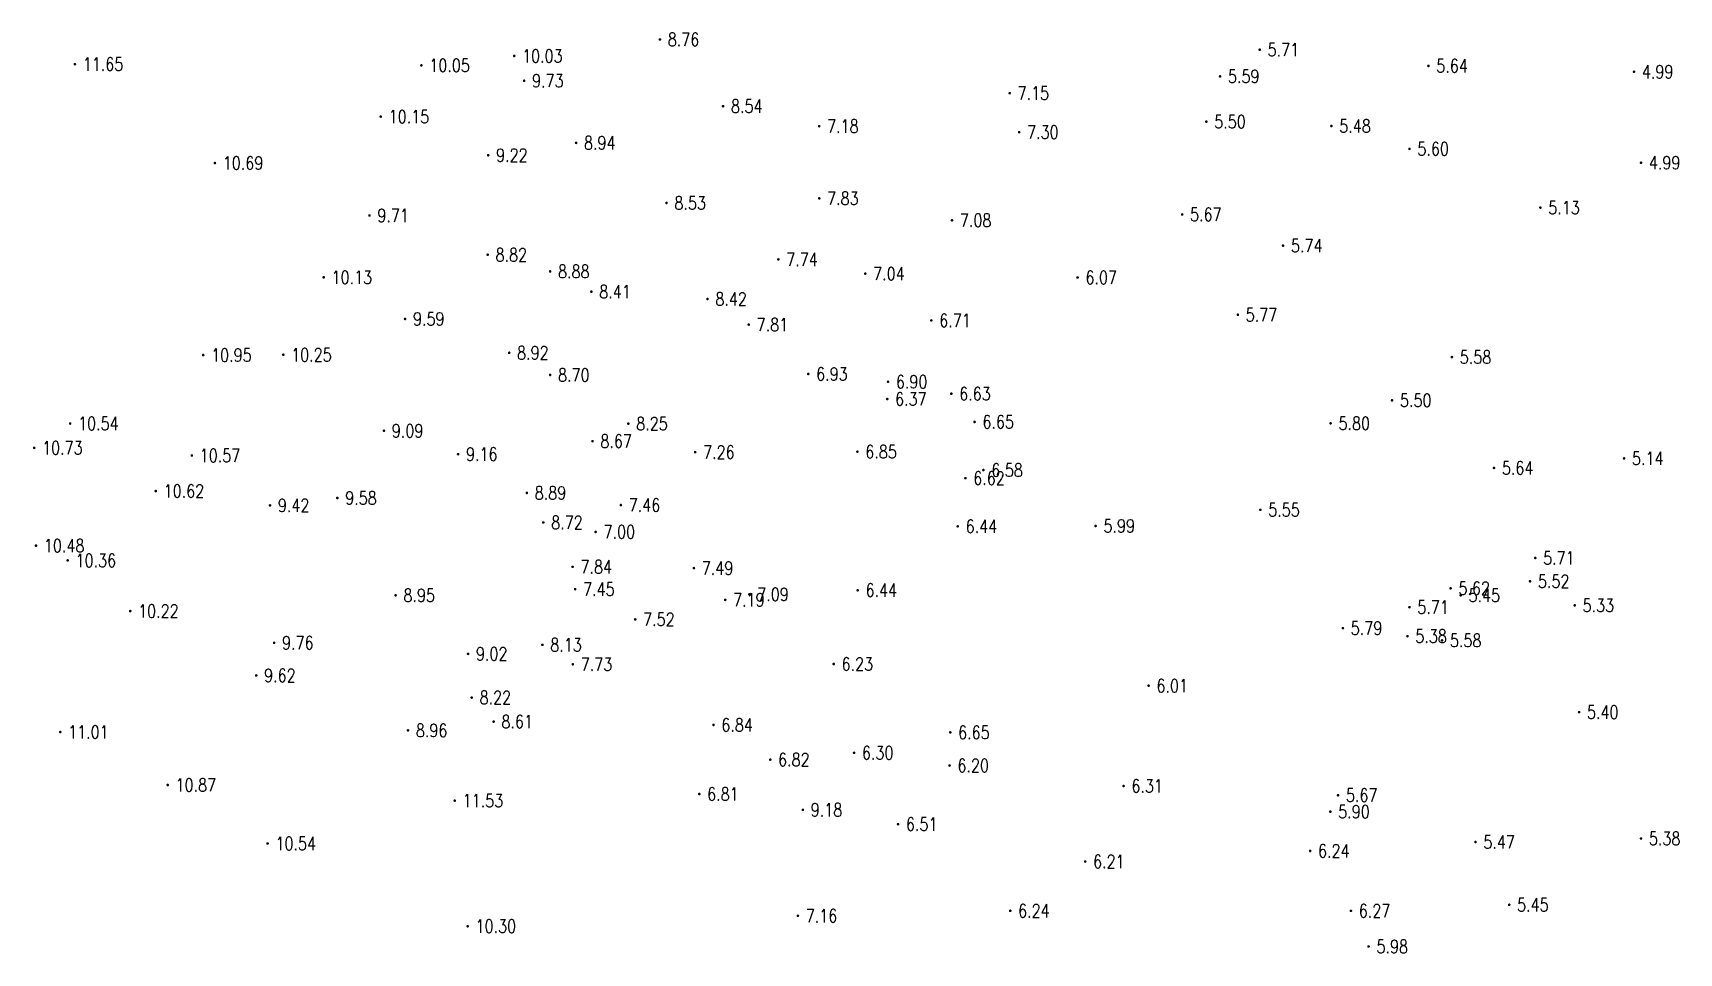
# Model space of a CAD drawing. Extents: x 476861 to 479475, y 2367369 to 2370541.
# Drawn here: x 478017.9 to 478143.3, y 2368896.5 to 2368966.5 of the extents above; entities that cross this region are included whole.
import ezdxf
from ezdxf.enums import TextEntityAlignment as Align

# ---------------------------------------------------------------- set-up
doc = ezdxf.new("R2010")
doc.units = 0
doc.header["$LTSCALE"] = 0.5
doc.layers.get('0').update_dxf_attribs({"linetype": 'CONTINUOUS'})
doc.layers.add('GCD', color=1, linetype='CONTINUOUS')
doc.styles.add('HZ', font='rs.shx', dxfattribs={"width": 0.8, "bigfont": 'hztxt.shx'})

# ---------------------------------------------------------------- blocks, each defined once
blk = doc.blocks.new('GC200')
at = {"linetype": 'Continuous', "const_width": 0.2, "flags": 128}
blk.add_lwpolyline([(-0.1, 0, 1), (0.1, 0, 1)], format="xyb", close=True, dxfattribs=at)

msp = doc.modelspace()

# ---------------------------------------------------------------- block references
at = {"layer": 'GCD', "linetype": 'Continuous'}
ref = msp.add_blockref('GC200', (478065.679, 2368965.99, 8.757), dxfattribs=dict(at, xscale=0.5, yscale=0.5, zscale=0.5))
ref.add_attrib('height', '8.76', dxfattribs={"linetype": 'Continuous', "height": 1, "style": 'HZ', "width": 0.8}).set_placement((478066.279, 2368965.99, 8.757), align=Align.MIDDLE_LEFT)
ref = msp.add_blockref('GC200', (478054.586, 2368964.737, 10.034), dxfattribs=dict(at, xscale=0.5, yscale=0.5, zscale=0.5))
ref.add_attrib('height', '10.03', dxfattribs={"linetype": 'Continuous', "height": 1, "style": 'HZ', "width": 0.8}).set_placement((478055.186, 2368964.737, 10.034), align=Align.MIDDLE_LEFT)
ref = msp.add_blockref('GC200', (478111.34, 2368965.213, 5.708), dxfattribs=dict(at, xscale=0.5, yscale=0.5, zscale=0.5))
ref.add_attrib('height', '5.71', dxfattribs={"linetype": 'Continuous', "height": 1, "style": 'HZ', "width": 0.8}).set_placement((478111.94, 2368965.213, 5.708), align=Align.MIDDLE_LEFT)
ref = msp.add_blockref('GC200', (478021.144, 2368964.11, 11.646), dxfattribs=dict(at, xscale=0.5, yscale=0.5, zscale=0.5))
ref.add_attrib('height', '11.65', dxfattribs={"linetype": 'Continuous', "height": 1, "style": 'HZ', "width": 0.8}).set_placement((478021.744, 2368964.11, 11.646), align=Align.MIDDLE_LEFT)
ref = msp.add_blockref('GC200', (478047.524, 2368964.022, 10.049), dxfattribs=dict(at, xscale=0.5, yscale=0.5, zscale=0.5))
ref.add_attrib('height', '10.05', dxfattribs={"linetype": 'Continuous', "height": 1, "style": 'HZ', "width": 0.8}).set_placement((478048.124, 2368964.022, 10.049), align=Align.MIDDLE_LEFT)
ref = msp.add_blockref('GC200', (478124.184, 2368963.981, 5.643), dxfattribs=dict(at, xscale=0.5, yscale=0.5, zscale=0.5))
ref.add_attrib('height', '5.64', dxfattribs={"linetype": 'Continuous', "height": 1, "style": 'HZ', "width": 0.8}).set_placement((478124.784, 2368963.981, 5.643), align=Align.MIDDLE_LEFT)
ref = msp.add_blockref('GC200', (478139.835, 2368963.535, 4.987), dxfattribs=dict(at, xscale=0.5, yscale=0.5, zscale=0.5))
ref.add_attrib('height', '4.99', dxfattribs={"linetype": 'Continuous', "height": 1, "style": 'HZ', "width": 0.8}).set_placement((478140.435, 2368963.535, 4.987), align=Align.MIDDLE_LEFT)
ref = msp.add_blockref('GC200', (478055.346, 2368962.853, 9.732), dxfattribs=dict(at, xscale=0.5, yscale=0.5, zscale=0.5))
ref.add_attrib('height', '9.73', dxfattribs={"linetype": 'Continuous', "height": 1, "style": 'HZ', "width": 0.8}).set_placement((478055.946, 2368962.853, 9.732), align=Align.MIDDLE_LEFT)
ref = msp.add_blockref('GC200', (478108.326, 2368963.183, 5.59), dxfattribs=dict(at, xscale=0.5, yscale=0.5, zscale=0.5))
ref.add_attrib('height', '5.59', dxfattribs={"linetype": 'Continuous', "height": 1, "style": 'HZ', "width": 0.8}).set_placement((478108.926, 2368963.183, 5.59), align=Align.MIDDLE_LEFT)
ref = msp.add_blockref('GC200', (478092.305, 2368961.905, 7.145), dxfattribs=dict(at, xscale=0.5, yscale=0.5, zscale=0.5))
ref.add_attrib('height', '7.15', dxfattribs={"linetype": 'Continuous', "height": 1, "style": 'HZ', "width": 0.8}).set_placement((478092.905, 2368961.905, 7.145), align=Align.MIDDLE_LEFT)
ref = msp.add_blockref('GC200', (478044.428, 2368960.119, 10.153), dxfattribs=dict(at, xscale=0.5, yscale=0.5, zscale=0.5))
ref.add_attrib('height', '10.15', dxfattribs={"linetype": 'Continuous', "height": 1, "style": 'HZ', "width": 0.8}).set_placement((478045.028, 2368960.119, 10.153), align=Align.MIDDLE_LEFT)
ref = msp.add_blockref('GC200', (478070.488, 2368960.913, 8.543), dxfattribs=dict(at, xscale=0.5, yscale=0.5, zscale=0.5))
ref.add_attrib('height', '8.54', dxfattribs={"linetype": 'Continuous', "height": 1, "style": 'HZ', "width": 0.8}).set_placement((478071.088, 2368960.913, 8.543), align=Align.MIDDLE_LEFT)
ref = msp.add_blockref('GC200', (478107.278, 2368959.736, 5.502), dxfattribs=dict(at, xscale=0.5, yscale=0.5, zscale=0.5))
ref.add_attrib('height', '5.50', dxfattribs={"linetype": 'Continuous', "height": 1, "style": 'HZ', "width": 0.8}).set_placement((478107.878, 2368959.736, 5.502), align=Align.MIDDLE_LEFT)
ref = msp.add_blockref('GC200', (478077.804, 2368959.392, 7.177), dxfattribs=dict(at, xscale=0.5, yscale=0.5, zscale=0.5))
ref.add_attrib('height', '7.18', dxfattribs={"linetype": 'Continuous', "height": 1, "style": 'HZ', "width": 0.8}).set_placement((478078.404, 2368959.392, 7.177), align=Align.MIDDLE_LEFT)
ref = msp.add_blockref('GC200', (478093.028, 2368958.938, 7.298), dxfattribs=dict(at, xscale=0.5, yscale=0.5, zscale=0.5))
ref.add_attrib('height', '7.30', dxfattribs={"linetype": 'Continuous', "height": 1, "style": 'HZ', "width": 0.8}).set_placement((478093.628, 2368958.938, 7.298), align=Align.MIDDLE_LEFT)
ref = msp.add_blockref('GC200', (478116.798, 2368959.407, 5.478), dxfattribs=dict(at, xscale=0.5, yscale=0.5, zscale=0.5))
ref.add_attrib('height', '5.48', dxfattribs={"linetype": 'Continuous', "height": 1, "style": 'HZ', "width": 0.8}).set_placement((478117.398, 2368959.407, 5.478), align=Align.MIDDLE_LEFT)
ref = msp.add_blockref('GC200', (478052.607, 2368957.18, 9.224), dxfattribs=dict(at, xscale=0.5, yscale=0.5, zscale=0.5))
ref.add_attrib('height', '9.22', dxfattribs={"linetype": 'Continuous', "height": 1, "style": 'HZ', "width": 0.8}).set_placement((478053.207, 2368957.18, 9.224), align=Align.MIDDLE_LEFT)
ref = msp.add_blockref('GC200', (478059.299, 2368958.124, 8.94), dxfattribs=dict(at, xscale=0.5, yscale=0.5, zscale=0.5))
ref.add_attrib('height', '8.94', dxfattribs={"linetype": 'Continuous', "height": 1, "style": 'HZ', "width": 0.8}).set_placement((478059.899, 2368958.124, 8.94), align=Align.MIDDLE_LEFT)
ref = msp.add_blockref('GC200', (478122.743, 2368957.665, 5.603), dxfattribs=dict(at, xscale=0.5, yscale=0.5, zscale=0.5))
ref.add_attrib('height', '5.60', dxfattribs={"linetype": 'Continuous', "height": 1, "style": 'HZ', "width": 0.8}).set_placement((478123.343, 2368957.665, 5.603), align=Align.MIDDLE_LEFT)
ref = msp.add_blockref('GC200', (478031.799, 2368956.589, 10.689), dxfattribs=dict(at, xscale=0.5, yscale=0.5, zscale=0.5))
ref.add_attrib('height', '10.69', dxfattribs={"linetype": 'Continuous', "height": 1, "style": 'HZ', "width": 0.8}).set_placement((478032.399, 2368956.589, 10.689), align=Align.MIDDLE_LEFT)
ref = msp.add_blockref('GC200', (478140.37, 2368956.611, 4.992), dxfattribs=dict(at, xscale=0.5, yscale=0.5, zscale=0.5))
ref.add_attrib('height', '4.99', dxfattribs={"linetype": 'Continuous', "height": 1, "style": 'HZ', "width": 0.8}).set_placement((478140.97, 2368956.611, 4.992), align=Align.MIDDLE_LEFT)
ref = msp.add_blockref('GC200', (478066.182, 2368953.551, 8.529), dxfattribs=dict(at, xscale=0.5, yscale=0.5, zscale=0.5))
ref.add_attrib('height', '8.53', dxfattribs={"linetype": 'Continuous', "height": 1, "style": 'HZ', "width": 0.8}).set_placement((478066.782, 2368953.551, 8.529), align=Align.MIDDLE_LEFT)
ref = msp.add_blockref('GC200', (478077.809, 2368953.902, 7.826), dxfattribs=dict(at, xscale=0.5, yscale=0.5, zscale=0.5))
ref.add_attrib('height', '7.83', dxfattribs={"linetype": 'Continuous', "height": 1, "style": 'HZ', "width": 0.8}).set_placement((478078.409, 2368953.902, 7.826), align=Align.MIDDLE_LEFT)
ref = msp.add_blockref('GC200', (478043.569, 2368952.599, 9.714), dxfattribs=dict(at, xscale=0.5, yscale=0.5, zscale=0.5))
ref.add_attrib('height', '9.71', dxfattribs={"linetype": 'Continuous', "height": 1, "style": 'HZ', "width": 0.8}).set_placement((478044.169, 2368952.599, 9.714), align=Align.MIDDLE_LEFT)
ref = msp.add_blockref('GC200', (478087.914, 2368952.233, 7.079), dxfattribs=dict(at, xscale=0.5, yscale=0.5, zscale=0.5))
ref.add_attrib('height', '7.08', dxfattribs={"linetype": 'Continuous', "height": 1, "style": 'HZ', "width": 0.8}).set_placement((478088.514, 2368952.233, 7.079), align=Align.MIDDLE_LEFT)
ref = msp.add_blockref('GC200', (478105.439, 2368952.676, 5.67), dxfattribs=dict(at, xscale=0.5, yscale=0.5, zscale=0.5))
ref.add_attrib('height', '5.67', dxfattribs={"linetype": 'Continuous', "height": 1, "style": 'HZ', "width": 0.8}).set_placement((478106.039, 2368952.676, 5.67), align=Align.MIDDLE_LEFT)
ref = msp.add_blockref('GC200', (478132.707, 2368953.197, 5.132), dxfattribs=dict(at, xscale=0.5, yscale=0.5, zscale=0.5))
ref.add_attrib('height', '5.13', dxfattribs={"linetype": 'Continuous', "height": 1, "style": 'HZ', "width": 0.8}).set_placement((478133.307, 2368953.197, 5.132), align=Align.MIDDLE_LEFT)
ref = msp.add_blockref('GC200', (478113.12, 2368950.301, 5.735), dxfattribs=dict(at, xscale=0.5, yscale=0.5, zscale=0.5))
ref.add_attrib('height', '5.74', dxfattribs={"linetype": 'Continuous', "height": 1, "style": 'HZ', "width": 0.8}).set_placement((478113.72, 2368950.301, 5.735), align=Align.MIDDLE_LEFT)
ref = msp.add_blockref('GC200', (478052.567, 2368949.607, 8.824), dxfattribs=dict(at, xscale=0.5, yscale=0.5, zscale=0.5))
ref.add_attrib('height', '8.82', dxfattribs={"linetype": 'Continuous', "height": 1, "style": 'HZ', "width": 0.8}).set_placement((478053.167, 2368949.607, 8.824), align=Align.MIDDLE_LEFT)
ref = msp.add_blockref('GC200', (478074.697, 2368949.253, 7.737), dxfattribs=dict(at, xscale=0.5, yscale=0.5, zscale=0.5))
ref.add_attrib('height', '7.74', dxfattribs={"linetype": 'Continuous', "height": 1, "style": 'HZ', "width": 0.8}).set_placement((478075.297, 2368949.253, 7.737), align=Align.MIDDLE_LEFT)
ref = msp.add_blockref('GC200', (478040.08, 2368947.889, 10.133), dxfattribs=dict(at, xscale=0.5, yscale=0.5, zscale=0.5))
ref.add_attrib('height', '10.13', dxfattribs={"linetype": 'Continuous', "height": 1, "style": 'HZ', "width": 0.8}).set_placement((478040.68, 2368947.889, 10.133), align=Align.MIDDLE_LEFT)
ref = msp.add_blockref('GC200', (478057.325, 2368948.342, 8.88), dxfattribs=dict(at, xscale=0.5, yscale=0.5, zscale=0.5))
ref.add_attrib('height', '8.88', dxfattribs={"linetype": 'Continuous', "height": 1, "style": 'HZ', "width": 0.8}).set_placement((478057.925, 2368948.342, 8.88), align=Align.MIDDLE_LEFT)
ref = msp.add_blockref('GC200', (478081.312, 2368948.172, 7.043), dxfattribs=dict(at, xscale=0.5, yscale=0.5, zscale=0.5))
ref.add_attrib('height', '7.04', dxfattribs={"linetype": 'Continuous', "height": 1, "style": 'HZ', "width": 0.8}).set_placement((478081.912, 2368948.172, 7.043), align=Align.MIDDLE_LEFT)
ref = msp.add_blockref('GC200', (478097.475, 2368947.878, 6.073), dxfattribs=dict(at, xscale=0.5, yscale=0.5, zscale=0.5))
ref.add_attrib('height', '6.07', dxfattribs={"linetype": 'Continuous', "height": 1, "style": 'HZ', "width": 0.8}).set_placement((478098.075, 2368947.878, 6.073), align=Align.MIDDLE_LEFT)
ref = msp.add_blockref('GC200', (478060.463, 2368946.8, 8.413), dxfattribs=dict(at, xscale=0.5, yscale=0.5, zscale=0.5))
ref.add_attrib('height', '8.41', dxfattribs={"linetype": 'Continuous', "height": 1, "style": 'HZ', "width": 0.8}).set_placement((478061.063, 2368946.8, 8.413), align=Align.MIDDLE_LEFT)
ref = msp.add_blockref('GC200', (478069.301, 2368946.243, 8.422), dxfattribs=dict(at, xscale=0.5, yscale=0.5, zscale=0.5))
ref.add_attrib('height', '8.42', dxfattribs={"linetype": 'Continuous', "height": 1, "style": 'HZ', "width": 0.8}).set_placement((478069.901, 2368946.243, 8.422), align=Align.MIDDLE_LEFT)
ref = msp.add_blockref('GC200', (478046.28, 2368944.724, 9.59), dxfattribs=dict(at, xscale=0.5, yscale=0.5, zscale=0.5))
ref.add_attrib('height', '9.59', dxfattribs={"linetype": 'Continuous', "height": 1, "style": 'HZ', "width": 0.8}).set_placement((478046.88, 2368944.724, 9.59), align=Align.MIDDLE_LEFT)
ref = msp.add_blockref('GC200', (478109.674, 2368945.042, 5.77), dxfattribs=dict(at, xscale=0.5, yscale=0.5, zscale=0.5))
ref.add_attrib('height', '5.77', dxfattribs={"linetype": 'Continuous', "height": 1, "style": 'HZ', "width": 0.8}).set_placement((478110.274, 2368945.042, 5.77), align=Align.MIDDLE_LEFT)
ref = msp.add_blockref('GC200', (478072.443, 2368944.289, 7.809), dxfattribs=dict(at, xscale=0.5, yscale=0.5, zscale=0.5))
ref.add_attrib('height', '7.81', dxfattribs={"linetype": 'Continuous', "height": 1, "style": 'HZ', "width": 0.8}).set_placement((478073.043, 2368944.289, 7.809), align=Align.MIDDLE_LEFT)
ref = msp.add_blockref('GC200', (478086.341, 2368944.608, 6.707), dxfattribs=dict(at, xscale=0.5, yscale=0.5, zscale=0.5))
ref.add_attrib('height', '6.71', dxfattribs={"linetype": 'Continuous', "height": 1, "style": 'HZ', "width": 0.8}).set_placement((478086.941, 2368944.608, 6.707), align=Align.MIDDLE_LEFT)
ref = msp.add_blockref('GC200', (478054.205, 2368942.15, 8.92), dxfattribs=dict(at, xscale=0.5, yscale=0.5, zscale=0.5))
ref.add_attrib('height', '8.92', dxfattribs={"linetype": 'Continuous', "height": 1, "style": 'HZ', "width": 0.8}).set_placement((478054.805, 2368942.15, 8.92), align=Align.MIDDLE_LEFT)
ref = msp.add_blockref('GC200', (478030.911, 2368941.973, 10.951), dxfattribs=dict(at, xscale=0.5, yscale=0.5, zscale=0.5))
ref.add_attrib('height', '10.95', dxfattribs={"linetype": 'Continuous', "height": 1, "style": 'HZ', "width": 0.8}).set_placement((478031.511, 2368941.973, 10.951), align=Align.MIDDLE_LEFT)
ref = msp.add_blockref('GC200', (478037.008, 2368941.997, 10.253), dxfattribs=dict(at, xscale=0.5, yscale=0.5, zscale=0.5))
ref.add_attrib('height', '10.25', dxfattribs={"linetype": 'Continuous', "height": 1, "style": 'HZ', "width": 0.8}).set_placement((478037.608, 2368941.997, 10.253), align=Align.MIDDLE_LEFT)
ref = msp.add_blockref('GC200', (478125.971, 2368941.821, 5.58), dxfattribs=dict(at, xscale=0.5, yscale=0.5, zscale=0.5))
ref.add_attrib('height', '5.58', dxfattribs={"linetype": 'Continuous', "height": 1, "style": 'HZ', "width": 0.8}).set_placement((478126.571, 2368941.821, 5.58), align=Align.MIDDLE_LEFT)
ref = msp.add_blockref('GC200', (478057.323, 2368940.462, 8.7), dxfattribs=dict(at, xscale=0.5, yscale=0.5, zscale=0.5))
ref.add_attrib('height', '8.70', dxfattribs={"linetype": 'Continuous', "height": 1, "style": 'HZ', "width": 0.8}).set_placement((478057.923, 2368940.462, 8.7), align=Align.MIDDLE_LEFT)
ref = msp.add_blockref('GC200', (478076.972, 2368940.538, 6.926), dxfattribs=dict(at, xscale=0.5, yscale=0.5, zscale=0.5))
ref.add_attrib('height', '6.93', dxfattribs={"linetype": 'Continuous', "height": 1, "style": 'HZ', "width": 0.8}).set_placement((478077.572, 2368940.538, 6.926), align=Align.MIDDLE_LEFT)
ref = msp.add_blockref('GC200', (478083.044, 2368939.944, 6.902), dxfattribs=dict(at, xscale=0.5, yscale=0.5, zscale=0.5))
ref.add_attrib('height', '6.90', dxfattribs={"linetype": 'Continuous', "height": 1, "style": 'HZ', "width": 0.8}).set_placement((478083.644, 2368939.944, 6.902), align=Align.MIDDLE_LEFT)
ref = msp.add_blockref('GC200', (478082.984, 2368938.628, 6.367), dxfattribs=dict(at, xscale=0.5, yscale=0.5, zscale=0.5))
ref.add_attrib('height', '6.37', dxfattribs={"linetype": 'Continuous', "height": 1, "style": 'HZ', "width": 0.8}).set_placement((478083.584, 2368938.628, 6.367), align=Align.MIDDLE_LEFT)
ref = msp.add_blockref('GC200', (478087.865, 2368939.035, 6.627), dxfattribs=dict(at, xscale=0.5, yscale=0.5, zscale=0.5))
ref.add_attrib('height', '6.63', dxfattribs={"linetype": 'Continuous', "height": 1, "style": 'HZ', "width": 0.8}).set_placement((478088.465, 2368939.035, 6.627), align=Align.MIDDLE_LEFT)
ref = msp.add_blockref('GC200', (478121.418, 2368938.53, 5.5), dxfattribs=dict(at, xscale=0.5, yscale=0.5, zscale=0.5))
ref.add_attrib('height', '5.50', dxfattribs={"linetype": 'Continuous', "height": 1, "style": 'HZ', "width": 0.8}).set_placement((478122.018, 2368938.53, 5.5), align=Align.MIDDLE_LEFT)
ref = msp.add_blockref('GC200', (478020.784, 2368936.765, 10.543), dxfattribs=dict(at, xscale=0.5, yscale=0.5, zscale=0.5))
ref.add_attrib('height', '10.54', dxfattribs={"linetype": 'Continuous', "height": 1, "style": 'HZ', "width": 0.8}).set_placement((478021.384, 2368936.765, 10.543), align=Align.MIDDLE_LEFT)
ref = msp.add_blockref('GC200', (478044.671, 2368936.213, 9.094), dxfattribs=dict(at, xscale=0.5, yscale=0.5, zscale=0.5))
ref.add_attrib('height', '9.09', dxfattribs={"linetype": 'Continuous', "height": 1, "style": 'HZ', "width": 0.8}).set_placement((478045.271, 2368936.213, 9.094), align=Align.MIDDLE_LEFT)
ref = msp.add_blockref('GC200', (478063.276, 2368936.758, 8.25), dxfattribs=dict(at, xscale=0.5, yscale=0.5, zscale=0.5))
ref.add_attrib('height', '8.25', dxfattribs={"linetype": 'Continuous', "height": 1, "style": 'HZ', "width": 0.8}).set_placement((478063.876, 2368936.758, 8.25), align=Align.MIDDLE_LEFT)
ref = msp.add_blockref('GC200', (478089.632, 2368936.887, 6.65), dxfattribs=dict(at, xscale=0.5, yscale=0.5, zscale=0.5))
ref.add_attrib('height', '6.65', dxfattribs={"linetype": 'Continuous', "height": 1, "style": 'HZ', "width": 0.8}).set_placement((478090.232, 2368936.887, 6.65), align=Align.MIDDLE_LEFT)
ref = msp.add_blockref('GC200', (478116.736, 2368936.784, 5.8), dxfattribs=dict(at, xscale=0.5, yscale=0.5, zscale=0.5))
ref.add_attrib('height', '5.80', dxfattribs={"linetype": 'Continuous', "height": 1, "style": 'HZ', "width": 0.8}).set_placement((478117.336, 2368936.784, 5.8), align=Align.MIDDLE_LEFT)
ref = msp.add_blockref('GC200', (478018.048, 2368934.913, 10.733), dxfattribs=dict(at, xscale=0.5, yscale=0.5, zscale=0.5))
ref.add_attrib('height', '10.73', dxfattribs={"linetype": 'Continuous', "height": 1, "style": 'HZ', "width": 0.8}).set_placement((478018.648, 2368934.913, 10.733), align=Align.MIDDLE_LEFT)
ref = msp.add_blockref('GC200', (478060.546, 2368935.421, 8.668), dxfattribs=dict(at, xscale=0.5, yscale=0.5, zscale=0.5))
ref.add_attrib('height', '8.67', dxfattribs={"linetype": 'Continuous', "height": 1, "style": 'HZ', "width": 0.8}).set_placement((478061.146, 2368935.421, 8.668), align=Align.MIDDLE_LEFT)
ref = msp.add_blockref('GC200', (478080.716, 2368934.62, 6.851), dxfattribs=dict(at, xscale=0.5, yscale=0.5, zscale=0.5))
ref.add_attrib('height', '6.85', dxfattribs={"linetype": 'Continuous', "height": 1, "style": 'HZ', "width": 0.8}).set_placement((478081.316, 2368934.62, 6.851), align=Align.MIDDLE_LEFT)
ref = msp.add_blockref('GC200', (478030.045, 2368934.332, 10.565), dxfattribs=dict(at, xscale=0.5, yscale=0.5, zscale=0.5))
ref.add_attrib('height', '10.57', dxfattribs={"linetype": 'Continuous', "height": 1, "style": 'HZ', "width": 0.8}).set_placement((478030.645, 2368934.332, 10.565), align=Align.MIDDLE_LEFT)
ref = msp.add_blockref('GC200', (478050.316, 2368934.43, 9.158), dxfattribs=dict(at, xscale=0.5, yscale=0.5, zscale=0.5))
ref.add_attrib('height', '9.16', dxfattribs={"linetype": 'Continuous', "height": 1, "style": 'HZ', "width": 0.8}).set_placement((478050.916, 2368934.43, 9.158), align=Align.MIDDLE_LEFT)
ref = msp.add_blockref('GC200', (478068.365, 2368934.584, 7.26), dxfattribs=dict(at, xscale=0.5, yscale=0.5, zscale=0.5))
ref.add_attrib('height', '7.26', dxfattribs={"linetype": 'Continuous', "height": 1, "style": 'HZ', "width": 0.8}).set_placement((478068.965, 2368934.584, 7.26), align=Align.MIDDLE_LEFT)
ref = msp.add_blockref('GC200', (478129.177, 2368933.385, 5.643), dxfattribs=dict(at, xscale=0.5, yscale=0.5, zscale=0.5))
ref.add_attrib('height', '5.64', dxfattribs={"linetype": 'Continuous', "height": 1, "style": 'HZ', "width": 0.8}).set_placement((478129.777, 2368933.385, 5.643), align=Align.MIDDLE_LEFT)
ref = msp.add_blockref('GC200', (478139.079, 2368934.114, 5.139), dxfattribs=dict(at, xscale=0.5, yscale=0.5, zscale=0.5))
ref.add_attrib('height', '5.14', dxfattribs={"linetype": 'Continuous', "height": 1, "style": 'HZ', "width": 0.8}).set_placement((478139.679, 2368934.114, 5.139), align=Align.MIDDLE_LEFT)
ref = msp.add_blockref('GC200', (478088.934, 2368932.608, 6.615), dxfattribs=dict(at, xscale=0.5, yscale=0.5, zscale=0.5))
ref.add_attrib('height', '6.62', dxfattribs={"linetype": 'Continuous', "height": 1, "style": 'HZ', "width": 0.8}).set_placement((478089.534, 2368932.608, 6.615), align=Align.MIDDLE_LEFT)
ref = msp.add_blockref('GC200', (478090.307, 2368933.224, 6.581), dxfattribs=dict(at, xscale=0.5, yscale=0.5, zscale=0.5))
ref.add_attrib('height', '6.58', dxfattribs={"linetype": 'Continuous', "height": 1, "style": 'HZ', "width": 0.8}).set_placement((478090.907, 2368933.224, 6.581), align=Align.MIDDLE_LEFT)
ref = msp.add_blockref('GC200', (478027.301, 2368931.626, 10.62), dxfattribs=dict(at, xscale=0.5, yscale=0.5, zscale=0.5))
ref.add_attrib('height', '10.62', dxfattribs={"linetype": 'Continuous', "height": 1, "style": 'HZ', "width": 0.8}).set_placement((478027.901, 2368931.626, 10.62), align=Align.MIDDLE_LEFT)
ref = msp.add_blockref('GC200', (478041.121, 2368931.096, 9.578), dxfattribs=dict(at, xscale=0.5, yscale=0.5, zscale=0.5))
ref.add_attrib('height', '9.58', dxfattribs={"linetype": 'Continuous', "height": 1, "style": 'HZ', "width": 0.8}).set_placement((478041.721, 2368931.096, 9.578), align=Align.MIDDLE_LEFT)
ref = msp.add_blockref('GC200', (478055.548, 2368931.483, 8.894), dxfattribs=dict(at, xscale=0.5, yscale=0.5, zscale=0.5))
ref.add_attrib('height', '8.89', dxfattribs={"linetype": 'Continuous', "height": 1, "style": 'HZ', "width": 0.8}).set_placement((478056.148, 2368931.483, 8.894), align=Align.MIDDLE_LEFT)
ref = msp.add_blockref('GC200', (478035.995, 2368930.534, 9.42), dxfattribs=dict(at, xscale=0.5, yscale=0.5, zscale=0.5))
ref.add_attrib('height', '9.42', dxfattribs={"linetype": 'Continuous', "height": 1, "style": 'HZ', "width": 0.8}).set_placement((478036.595, 2368930.534, 9.42), align=Align.MIDDLE_LEFT)
ref = msp.add_blockref('GC200', (478062.704, 2368930.559, 7.455), dxfattribs=dict(at, xscale=0.5, yscale=0.5, zscale=0.5))
ref.add_attrib('height', '7.46', dxfattribs={"linetype": 'Continuous', "height": 1, "style": 'HZ', "width": 0.8}).set_placement((478063.304, 2368930.559, 7.455), align=Align.MIDDLE_LEFT)
ref = msp.add_blockref('GC200', (478111.389, 2368930.197, 5.547), dxfattribs=dict(at, xscale=0.5, yscale=0.5, zscale=0.5))
ref.add_attrib('height', '5.55', dxfattribs={"linetype": 'Continuous', "height": 1, "style": 'HZ', "width": 0.8}).set_placement((478111.989, 2368930.197, 5.547), align=Align.MIDDLE_LEFT)
ref = msp.add_blockref('GC200', (478056.803, 2368929.235, 8.717), dxfattribs=dict(at, xscale=0.5, yscale=0.5, zscale=0.5))
ref.add_attrib('height', '8.72', dxfattribs={"linetype": 'Continuous', "height": 1, "style": 'HZ', "width": 0.8}).set_placement((478057.403, 2368929.235, 8.717), align=Align.MIDDLE_LEFT)
ref = msp.add_blockref('GC200', (478060.787, 2368928.519, 7.001), dxfattribs=dict(at, xscale=0.5, yscale=0.5, zscale=0.5))
ref.add_attrib('height', '7.00', dxfattribs={"linetype": 'Continuous', "height": 1, "style": 'HZ', "width": 0.8}).set_placement((478061.387, 2368928.519, 7.001), align=Align.MIDDLE_LEFT)
ref = msp.add_blockref('GC200', (478088.356, 2368928.942, 6.442), dxfattribs=dict(at, xscale=0.5, yscale=0.5, zscale=0.5))
ref.add_attrib('height', '6.44', dxfattribs={"linetype": 'Continuous', "height": 1, "style": 'HZ', "width": 0.8}).set_placement((478088.956, 2368928.942, 6.442), align=Align.MIDDLE_LEFT)
ref = msp.add_blockref('GC200', (478098.843, 2368928.971, 5.986), dxfattribs=dict(at, xscale=0.5, yscale=0.5, zscale=0.5))
ref.add_attrib('height', '5.99', dxfattribs={"linetype": 'Continuous', "height": 1, "style": 'HZ', "width": 0.8}).set_placement((478099.443, 2368928.971, 5.986), align=Align.MIDDLE_LEFT)
ref = msp.add_blockref('GC200', (478018.183, 2368927.47, 10.478), dxfattribs=dict(at, xscale=0.5, yscale=0.5, zscale=0.5))
ref.add_attrib('height', '10.48', dxfattribs={"linetype": 'Continuous', "height": 1, "style": 'HZ', "width": 0.8}).set_placement((478018.783, 2368927.47, 10.478), align=Align.MIDDLE_LEFT)
ref = msp.add_blockref('GC200', (478020.594, 2368926.344, 10.36), dxfattribs=dict(at, xscale=0.5, yscale=0.5, zscale=0.5))
ref.add_attrib('height', '10.36', dxfattribs={"linetype": 'Continuous', "height": 1, "style": 'HZ', "width": 0.8}).set_placement((478021.194, 2368926.344, 10.36), align=Align.MIDDLE_LEFT)
ref = msp.add_blockref('GC200', (478059.034, 2368925.86, 7.837), dxfattribs=dict(at, xscale=0.5, yscale=0.5, zscale=0.5))
ref.add_attrib('height', '7.84', dxfattribs={"linetype": 'Continuous', "height": 1, "style": 'HZ', "width": 0.8}).set_placement((478059.634, 2368925.86, 7.837), align=Align.MIDDLE_LEFT)
ref = msp.add_blockref('GC200', (478132.316, 2368926.534, 5.706), dxfattribs=dict(at, xscale=0.5, yscale=0.5, zscale=0.5))
ref.add_attrib('height', '5.71', dxfattribs={"linetype": 'Continuous', "height": 1, "style": 'HZ', "width": 0.8}).set_placement((478132.916, 2368926.534, 5.706), align=Align.MIDDLE_LEFT)
ref = msp.add_blockref('GC200', (478068.264, 2368925.762, 7.492), dxfattribs=dict(at, xscale=0.5, yscale=0.5, zscale=0.5))
ref.add_attrib('height', '7.49', dxfattribs={"linetype": 'Continuous', "height": 1, "style": 'HZ', "width": 0.8}).set_placement((478068.864, 2368925.762, 7.492), align=Align.MIDDLE_LEFT)
ref = msp.add_blockref('GC200', (478131.92, 2368924.759, 5.515), dxfattribs=dict(at, xscale=0.5, yscale=0.5, zscale=0.5))
ref.add_attrib('height', '5.52', dxfattribs={"linetype": 'Continuous', "height": 1, "style": 'HZ', "width": 0.8}).set_placement((478132.52, 2368924.759, 5.515), align=Align.MIDDLE_LEFT)
ref = msp.add_blockref('GC200', (478045.555, 2368923.694, 8.95), dxfattribs=dict(at, xscale=0.5, yscale=0.5, zscale=0.5))
ref.add_attrib('height', '8.95', dxfattribs={"linetype": 'Continuous', "height": 1, "style": 'HZ', "width": 0.8}).set_placement((478046.155, 2368923.694, 8.95), align=Align.MIDDLE_LEFT)
ref = msp.add_blockref('GC200', (478059.228, 2368924.158, 7.448), dxfattribs=dict(at, xscale=0.5, yscale=0.5, zscale=0.5))
ref.add_attrib('height', '7.45', dxfattribs={"linetype": 'Continuous', "height": 1, "style": 'HZ', "width": 0.8}).set_placement((478059.828, 2368924.158, 7.448), align=Align.MIDDLE_LEFT)
ref = msp.add_blockref('GC200', (478070.652, 2368923.346, 7.193), dxfattribs=dict(at, xscale=0.5, yscale=0.5, zscale=0.5))
ref.add_attrib('height', '7.19', dxfattribs={"linetype": 'Continuous', "height": 1, "style": 'HZ', "width": 0.8}).set_placement((478071.252, 2368923.346, 7.193), align=Align.MIDDLE_LEFT)
ref = msp.add_blockref('GC200', (478072.489, 2368923.764, 7.088), dxfattribs=dict(at, xscale=0.5, yscale=0.5, zscale=0.5))
ref.add_attrib('height', '7.09', dxfattribs={"linetype": 'Continuous', "height": 1, "style": 'HZ', "width": 0.8}).set_placement((478073.089, 2368923.764, 7.088), align=Align.MIDDLE_LEFT)
ref = msp.add_blockref('GC200', (478080.734, 2368924.079, 6.441), dxfattribs=dict(at, xscale=0.5, yscale=0.5, zscale=0.5))
ref.add_attrib('height', '6.44', dxfattribs={"linetype": 'Continuous', "height": 1, "style": 'HZ', "width": 0.8}).set_placement((478081.334, 2368924.079, 6.441), align=Align.MIDDLE_LEFT)
ref = msp.add_blockref('GC200', (478125.87, 2368924.227, 5.62), dxfattribs=dict(at, xscale=0.5, yscale=0.5, zscale=0.5))
ref.add_attrib('height', '5.62', dxfattribs={"linetype": 'Continuous', "height": 1, "style": 'HZ', "width": 0.8}).set_placement((478126.47, 2368924.227, 5.62), align=Align.MIDDLE_LEFT)
ref = msp.add_blockref('GC200', (478126.637, 2368923.688, 5.45), dxfattribs=dict(at, xscale=0.5, yscale=0.5, zscale=0.5))
ref.add_attrib('height', '5.45', dxfattribs={"linetype": 'Continuous', "height": 1, "style": 'HZ', "width": 0.8}).set_placement((478127.237, 2368923.688, 5.45), align=Align.MIDDLE_LEFT)
ref = msp.add_blockref('GC200', (478025.356, 2368922.491, 10.222), dxfattribs=dict(at, xscale=0.5, yscale=0.5, zscale=0.5))
ref.add_attrib('height', '10.22', dxfattribs={"linetype": 'Continuous', "height": 1, "style": 'HZ', "width": 0.8}).set_placement((478025.956, 2368922.491, 10.222), align=Align.MIDDLE_LEFT)
ref = msp.add_blockref('GC200', (478122.739, 2368922.786, 5.713), dxfattribs=dict(at, xscale=0.5, yscale=0.5, zscale=0.5))
ref.add_attrib('height', '5.71', dxfattribs={"linetype": 'Continuous', "height": 1, "style": 'HZ', "width": 0.8}).set_placement((478123.339, 2368922.786, 5.713), align=Align.MIDDLE_LEFT)
ref = msp.add_blockref('GC200', (478135.321, 2368922.928, 5.329), dxfattribs=dict(at, xscale=0.5, yscale=0.5, zscale=0.5))
ref.add_attrib('height', '5.33', dxfattribs={"linetype": 'Continuous', "height": 1, "style": 'HZ', "width": 0.8}).set_placement((478135.921, 2368922.928, 5.329), align=Align.MIDDLE_LEFT)
ref = msp.add_blockref('GC200', (478063.798, 2368921.861, 7.515), dxfattribs=dict(at, xscale=0.5, yscale=0.5, zscale=0.5))
ref.add_attrib('height', '7.52', dxfattribs={"linetype": 'Continuous', "height": 1, "style": 'HZ', "width": 0.8}).set_placement((478064.398, 2368921.861, 7.515), align=Align.MIDDLE_LEFT)
ref = msp.add_blockref('GC200', (478117.67, 2368921.19, 5.789), dxfattribs=dict(at, xscale=0.5, yscale=0.5, zscale=0.5))
ref.add_attrib('height', '5.79', dxfattribs={"linetype": 'Continuous', "height": 1, "style": 'HZ', "width": 0.8}).set_placement((478118.27, 2368921.19, 5.789), align=Align.MIDDLE_LEFT)
ref = msp.add_blockref('GC200', (478036.312, 2368920.078, 9.763), dxfattribs=dict(at, xscale=0.5, yscale=0.5, zscale=0.5))
ref.add_attrib('height', '9.76', dxfattribs={"linetype": 'Continuous', "height": 1, "style": 'HZ', "width": 0.8}).set_placement((478036.912, 2368920.078, 9.763), align=Align.MIDDLE_LEFT)
ref = msp.add_blockref('GC200', (478056.732, 2368919.923, 8.126), dxfattribs=dict(at, xscale=0.5, yscale=0.5, zscale=0.5))
ref.add_attrib('height', '8.13', dxfattribs={"linetype": 'Continuous', "height": 1, "style": 'HZ', "width": 0.8}).set_placement((478057.332, 2368919.923, 8.126), align=Align.MIDDLE_LEFT)
ref = msp.add_blockref('GC200', (478122.588, 2368920.581, 5.377), dxfattribs=dict(at, xscale=0.5, yscale=0.5, zscale=0.5))
ref.add_attrib('height', '5.38', dxfattribs={"linetype": 'Continuous', "height": 1, "style": 'HZ', "width": 0.8}).set_placement((478123.188, 2368920.581, 5.377), align=Align.MIDDLE_LEFT)
ref = msp.add_blockref('GC200', (478125.219, 2368920.259, 5.582), dxfattribs=dict(at, xscale=0.5, yscale=0.5, zscale=0.5))
ref.add_attrib('height', '5.58', dxfattribs={"linetype": 'Continuous', "height": 1, "style": 'HZ', "width": 0.8}).set_placement((478125.819, 2368920.259, 5.582), align=Align.MIDDLE_LEFT)
ref = msp.add_blockref('GC200', (478051.074, 2368919.236, 9.023), dxfattribs=dict(at, xscale=0.5, yscale=0.5, zscale=0.5))
ref.add_attrib('height', '9.02', dxfattribs={"linetype": 'Continuous', "height": 1, "style": 'HZ', "width": 0.8}).set_placement((478051.674, 2368919.236, 9.023), align=Align.MIDDLE_LEFT)
ref = msp.add_blockref('GC200', (478059.05, 2368918.441, 7.729), dxfattribs=dict(at, xscale=0.5, yscale=0.5, zscale=0.5))
ref.add_attrib('height', '7.73', dxfattribs={"linetype": 'Continuous', "height": 1, "style": 'HZ', "width": 0.8}).set_placement((478059.65, 2368918.441, 7.729), align=Align.MIDDLE_LEFT)
ref = msp.add_blockref('GC200', (478078.908, 2368918.463, 6.23), dxfattribs=dict(at, xscale=0.5, yscale=0.5, zscale=0.5))
ref.add_attrib('height', '6.23', dxfattribs={"linetype": 'Continuous', "height": 1, "style": 'HZ', "width": 0.8}).set_placement((478079.508, 2368918.463, 6.23), align=Align.MIDDLE_LEFT)
ref = msp.add_blockref('GC200', (478034.95, 2368917.592, 9.624), dxfattribs=dict(at, xscale=0.5, yscale=0.5, zscale=0.5))
ref.add_attrib('height', '9.62', dxfattribs={"linetype": 'Continuous', "height": 1, "style": 'HZ', "width": 0.8}).set_placement((478035.55, 2368917.592, 9.624), align=Align.MIDDLE_LEFT)
ref = msp.add_blockref('GC200', (478051.352, 2368915.911, 8.222), dxfattribs=dict(at, xscale=0.5, yscale=0.5, zscale=0.5))
ref.add_attrib('height', '8.22', dxfattribs={"linetype": 'Continuous', "height": 1, "style": 'HZ', "width": 0.8}).set_placement((478051.952, 2368915.911, 8.222), align=Align.MIDDLE_LEFT)
ref = msp.add_blockref('GC200', (478102.88, 2368916.81, 6.01), dxfattribs=dict(at, xscale=0.5, yscale=0.5, zscale=0.5))
ref.add_attrib('height', '6.01', dxfattribs={"linetype": 'Continuous', "height": 1, "style": 'HZ', "width": 0.8}).set_placement((478103.48, 2368916.81, 6.01), align=Align.MIDDLE_LEFT)
ref = msp.add_blockref('GC200', (478135.655, 2368914.8, 5.4), dxfattribs=dict(at, xscale=0.5, yscale=0.5, zscale=0.5))
ref.add_attrib('height', '5.40', dxfattribs={"linetype": 'Continuous', "height": 1, "style": 'HZ', "width": 0.8}).set_placement((478136.255, 2368914.8, 5.4), align=Align.MIDDLE_LEFT)
ref = msp.add_blockref('GC200', (478046.501, 2368913.412, 8.964), dxfattribs=dict(at, xscale=0.5, yscale=0.5, zscale=0.5))
ref.add_attrib('height', '8.96', dxfattribs={"linetype": 'Continuous', "height": 1, "style": 'HZ', "width": 0.8}).set_placement((478047.101, 2368913.412, 8.964), align=Align.MIDDLE_LEFT)
ref = msp.add_blockref('GC200', (478053.016, 2368914.08, 8.607), dxfattribs=dict(at, xscale=0.5, yscale=0.5, zscale=0.5))
ref.add_attrib('height', '8.61', dxfattribs={"linetype": 'Continuous', "height": 1, "style": 'HZ', "width": 0.8}).set_placement((478053.616, 2368914.08, 8.607), align=Align.MIDDLE_LEFT)
ref = msp.add_blockref('GC200', (478069.757, 2368913.826, 6.839), dxfattribs=dict(at, xscale=0.5, yscale=0.5, zscale=0.5))
ref.add_attrib('height', '6.84', dxfattribs={"linetype": 'Continuous', "height": 1, "style": 'HZ', "width": 0.8}).set_placement((478070.357, 2368913.826, 6.839), align=Align.MIDDLE_LEFT)
ref = msp.add_blockref('GC200', (478020.027, 2368913.286, 11.011), dxfattribs=dict(at, xscale=0.5, yscale=0.5, zscale=0.5))
ref.add_attrib('height', '11.01', dxfattribs={"linetype": 'Continuous', "height": 1, "style": 'HZ', "width": 0.8}).set_placement((478020.627, 2368913.286, 11.011), align=Align.MIDDLE_LEFT)
ref = msp.add_blockref('GC200', (478087.783, 2368913.259, 6.648), dxfattribs=dict(at, xscale=0.5, yscale=0.5, zscale=0.5))
ref.add_attrib('height', '6.65', dxfattribs={"linetype": 'Continuous', "height": 1, "style": 'HZ', "width": 0.8}).set_placement((478088.383, 2368913.259, 6.648), align=Align.MIDDLE_LEFT)
ref = msp.add_blockref('GC200', (478074.078, 2368911.188, 6.823), dxfattribs=dict(at, xscale=0.5, yscale=0.5, zscale=0.5))
ref.add_attrib('height', '6.82', dxfattribs={"linetype": 'Continuous', "height": 1, "style": 'HZ', "width": 0.8}).set_placement((478074.678, 2368911.188, 6.823), align=Align.MIDDLE_LEFT)
ref = msp.add_blockref('GC200', (478080.459, 2368911.707, 6.296), dxfattribs=dict(at, xscale=0.5, yscale=0.5, zscale=0.5))
ref.add_attrib('height', '6.30', dxfattribs={"linetype": 'Continuous', "height": 1, "style": 'HZ', "width": 0.8}).set_placement((478081.059, 2368911.707, 6.296), align=Align.MIDDLE_LEFT)
ref = msp.add_blockref('GC200', (478087.73, 2368910.737, 6.204), dxfattribs=dict(at, xscale=0.5, yscale=0.5, zscale=0.5))
ref.add_attrib('height', '6.20', dxfattribs={"linetype": 'Continuous', "height": 1, "style": 'HZ', "width": 0.8}).set_placement((478088.33, 2368910.737, 6.204), align=Align.MIDDLE_LEFT)
ref = msp.add_blockref('GC200', (478028.209, 2368909.258, 10.868), dxfattribs=dict(at, xscale=0.5, yscale=0.5, zscale=0.5))
ref.add_attrib('height', '10.87', dxfattribs={"linetype": 'Continuous', "height": 1, "style": 'HZ', "width": 0.8}).set_placement((478028.809, 2368909.258, 10.868), align=Align.MIDDLE_LEFT)
ref = msp.add_blockref('GC200', (478068.677, 2368908.569, 6.805), dxfattribs=dict(at, xscale=0.5, yscale=0.5, zscale=0.5))
ref.add_attrib('height', '6.81', dxfattribs={"linetype": 'Continuous', "height": 1, "style": 'HZ', "width": 0.8}).set_placement((478069.277, 2368908.569, 6.805), align=Align.MIDDLE_LEFT)
ref = msp.add_blockref('GC200', (478100.974, 2368909.18, 6.312), dxfattribs=dict(at, xscale=0.5, yscale=0.5, zscale=0.5))
ref.add_attrib('height', '6.31', dxfattribs={"linetype": 'Continuous', "height": 1, "style": 'HZ', "width": 0.8}).set_placement((478101.574, 2368909.18, 6.312), align=Align.MIDDLE_LEFT)
ref = msp.add_blockref('GC200', (478117.305, 2368908.478, 5.665), dxfattribs=dict(at, xscale=0.5, yscale=0.5, zscale=0.5))
ref.add_attrib('height', '5.67', dxfattribs={"linetype": 'Continuous', "height": 1, "style": 'HZ', "width": 0.8}).set_placement((478117.905, 2368908.478, 5.665), align=Align.MIDDLE_LEFT)
ref = msp.add_blockref('GC200', (478050.064, 2368908.065, 11.532), dxfattribs=dict(at, xscale=0.5, yscale=0.5, zscale=0.5))
ref.add_attrib('height', '11.53', dxfattribs={"linetype": 'Continuous', "height": 1, "style": 'HZ', "width": 0.8}).set_placement((478050.664, 2368908.065, 11.532), align=Align.MIDDLE_LEFT)
ref = msp.add_blockref('GC200', (478076.561, 2368907.367, 9.176), dxfattribs=dict(at, xscale=0.5, yscale=0.5, zscale=0.5))
ref.add_attrib('height', '9.18', dxfattribs={"linetype": 'Continuous', "height": 1, "style": 'HZ', "width": 0.8}).set_placement((478077.161, 2368907.367, 9.176), align=Align.MIDDLE_LEFT)
ref = msp.add_blockref('GC200', (478116.714, 2368907.228, 5.902), dxfattribs=dict(at, xscale=0.5, yscale=0.5, zscale=0.5))
ref.add_attrib('height', '5.90', dxfattribs={"linetype": 'Continuous', "height": 1, "style": 'HZ', "width": 0.8}).set_placement((478117.314, 2368907.228, 5.902), align=Align.MIDDLE_LEFT)
ref = msp.add_blockref('GC200', (478083.808, 2368906.273, 6.513), dxfattribs=dict(at, xscale=0.5, yscale=0.5, zscale=0.5))
ref.add_attrib('height', '6.51', dxfattribs={"linetype": 'Continuous', "height": 1, "style": 'HZ', "width": 0.8}).set_placement((478084.408, 2368906.273, 6.513), align=Align.MIDDLE_LEFT)
ref = msp.add_blockref('GC200', (478035.813, 2368904.805, 10.543), dxfattribs=dict(at, xscale=0.5, yscale=0.5, zscale=0.5))
ref.add_attrib('height', '10.54', dxfattribs={"linetype": 'Continuous', "height": 1, "style": 'HZ', "width": 0.8}).set_placement((478036.413, 2368904.805, 10.543), align=Align.MIDDLE_LEFT)
ref = msp.add_blockref('GC200', (478127.767, 2368904.917, 5.469), dxfattribs=dict(at, xscale=0.5, yscale=0.5, zscale=0.5))
ref.add_attrib('height', '5.47', dxfattribs={"linetype": 'Continuous', "height": 1, "style": 'HZ', "width": 0.8}).set_placement((478128.367, 2368904.917, 5.469), align=Align.MIDDLE_LEFT)
ref = msp.add_blockref('GC200', (478140.368, 2368905.184, 5.376), dxfattribs=dict(at, xscale=0.5, yscale=0.5, zscale=0.5))
ref.add_attrib('height', '5.38', dxfattribs={"linetype": 'Continuous', "height": 1, "style": 'HZ', "width": 0.8}).set_placement((478140.968, 2368905.184, 5.376), align=Align.MIDDLE_LEFT)
ref = msp.add_blockref('GC200', (478098.055, 2368903.432, 6.212), dxfattribs=dict(at, xscale=0.5, yscale=0.5, zscale=0.5))
ref.add_attrib('height', '6.21', dxfattribs={"linetype": 'Continuous', "height": 1, "style": 'HZ', "width": 0.8}).set_placement((478098.655, 2368903.432, 6.212), align=Align.MIDDLE_LEFT)
ref = msp.add_blockref('GC200', (478115.182, 2368904.24, 6.24), dxfattribs=dict(at, xscale=0.5, yscale=0.5, zscale=0.5))
ref.add_attrib('height', '6.24', dxfattribs={"linetype": 'Continuous', "height": 1, "style": 'HZ', "width": 0.8}).set_placement((478115.782, 2368904.24, 6.24), align=Align.MIDDLE_LEFT)
ref = msp.add_blockref('GC200', (478092.349, 2368899.684, 6.243), dxfattribs=dict(at, xscale=0.5, yscale=0.5, zscale=0.5))
ref.add_attrib('height', '6.24', dxfattribs={"linetype": 'Continuous', "height": 1, "style": 'HZ', "width": 0.8}).set_placement((478092.949, 2368899.684, 6.243), align=Align.MIDDLE_LEFT)
ref = msp.add_blockref('GC200', (478118.285, 2368899.68, 6.271), dxfattribs=dict(at, xscale=0.5, yscale=0.5, zscale=0.5))
ref.add_attrib('height', '6.27', dxfattribs={"linetype": 'Continuous', "height": 1, "style": 'HZ', "width": 0.8}).set_placement((478118.885, 2368899.68, 6.271), align=Align.MIDDLE_LEFT)
ref = msp.add_blockref('GC200', (478130.336, 2368900.141, 5.45), dxfattribs=dict(at, xscale=0.5, yscale=0.5, zscale=0.5))
ref.add_attrib('height', '5.45', dxfattribs={"linetype": 'Continuous', "height": 1, "style": 'HZ', "width": 0.8}).set_placement((478130.936, 2368900.141, 5.45), align=Align.MIDDLE_LEFT)
ref = msp.add_blockref('GC200', (478051.045, 2368898.509, 10.3), dxfattribs=dict(at, xscale=0.5, yscale=0.5, zscale=0.5))
ref.add_attrib('height', '10.30', dxfattribs={"linetype": 'Continuous', "height": 1, "style": 'HZ', "width": 0.8}).set_placement((478051.645, 2368898.509, 10.3), align=Align.MIDDLE_LEFT)
ref = msp.add_blockref('GC200', (478076.181, 2368899.302, 7.163), dxfattribs=dict(at, xscale=0.5, yscale=0.5, zscale=0.5))
ref.add_attrib('height', '7.16', dxfattribs={"linetype": 'Continuous', "height": 1, "style": 'HZ', "width": 0.8}).set_placement((478076.781, 2368899.302, 7.163), align=Align.MIDDLE_LEFT)
ref = msp.add_blockref('GC200', (478119.629, 2368896.966, 5.982), dxfattribs=dict(at, xscale=0.5, yscale=0.5, zscale=0.5))
ref.add_attrib('height', '5.98', dxfattribs={"linetype": 'Continuous', "height": 1, "style": 'HZ', "width": 0.8}).set_placement((478120.229, 2368896.966, 5.982), align=Align.MIDDLE_LEFT)

doc.saveas('drawing.dxf')
